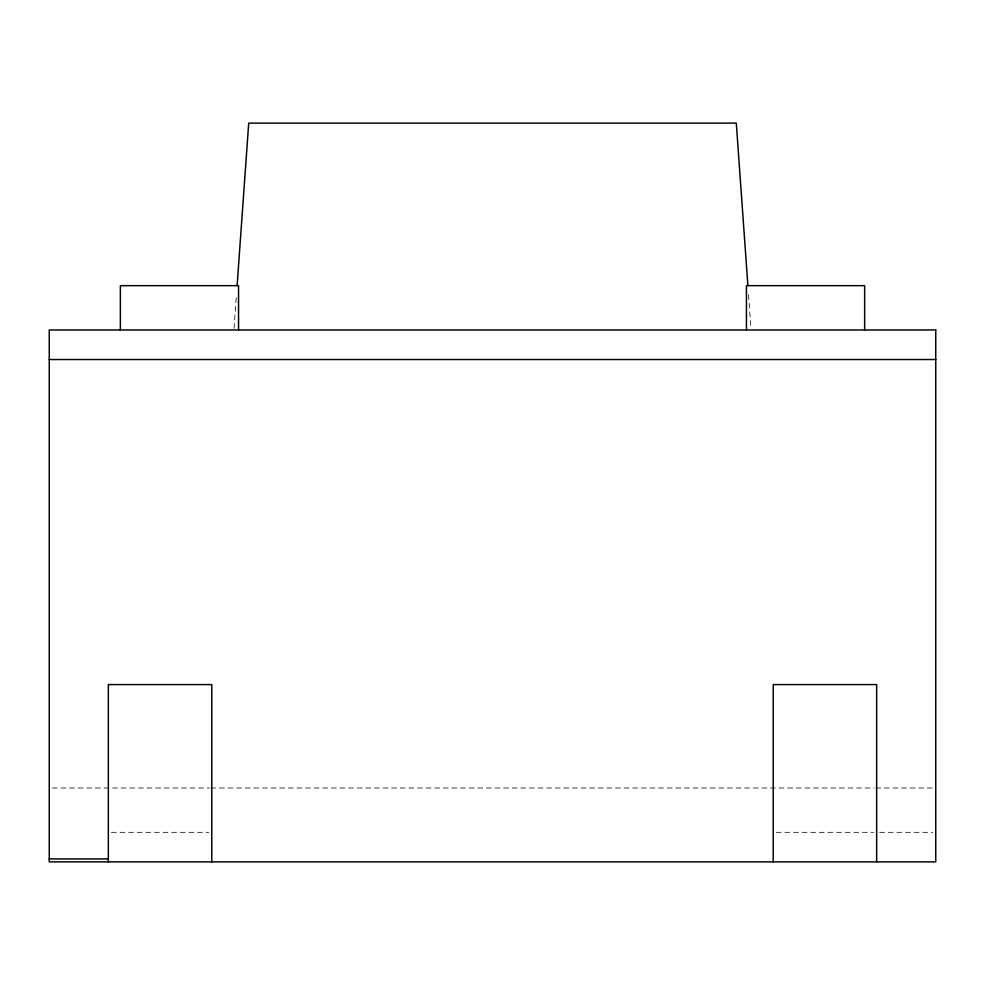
<?xml version="1.0" encoding="UTF-8"?>
<svg xmlns="http://www.w3.org/2000/svg" width="985" height="985" viewBox="0 0 985 985"><rect width="100%" height="100%" fill="white"/><g stroke="black" fill="none" stroke-linecap="round" stroke-linejoin="round"><path stroke-width="0.74" stroke-dasharray="4.92 3.69" d="M234.048 328.448L236.351 296.263M52.328 788L209.312 788M210.852 788L874.188 788M875.727 788L932.672 788M111.391 832.325L208.734 832.325M776.266 832.325L873.609 832.325M879.679 832.325L932.721 832.325M748.551 294.737L750.952 328.448"/><path stroke-width="1.48" d="M237.114 285.539L248.712 123.125L736.288 123.125L747.886 285.539M49.25 359.525L935.75 359.525M49.25 858.92L108.35 858.92M876.65 861.875L876.65 684.575L773.225 684.575L773.225 861.875M864.645 329.975L864.645 285.65L746.445 285.65L746.445 329.975M238.555 329.975L238.555 285.65L120.355 285.65L120.355 329.975M211.775 861.875L211.775 684.575L108.35 684.575L108.35 861.875M935.75 329.975L49.25 329.975L49.25 861.875L935.75 861.875L935.75 329.975"/></g></svg>
